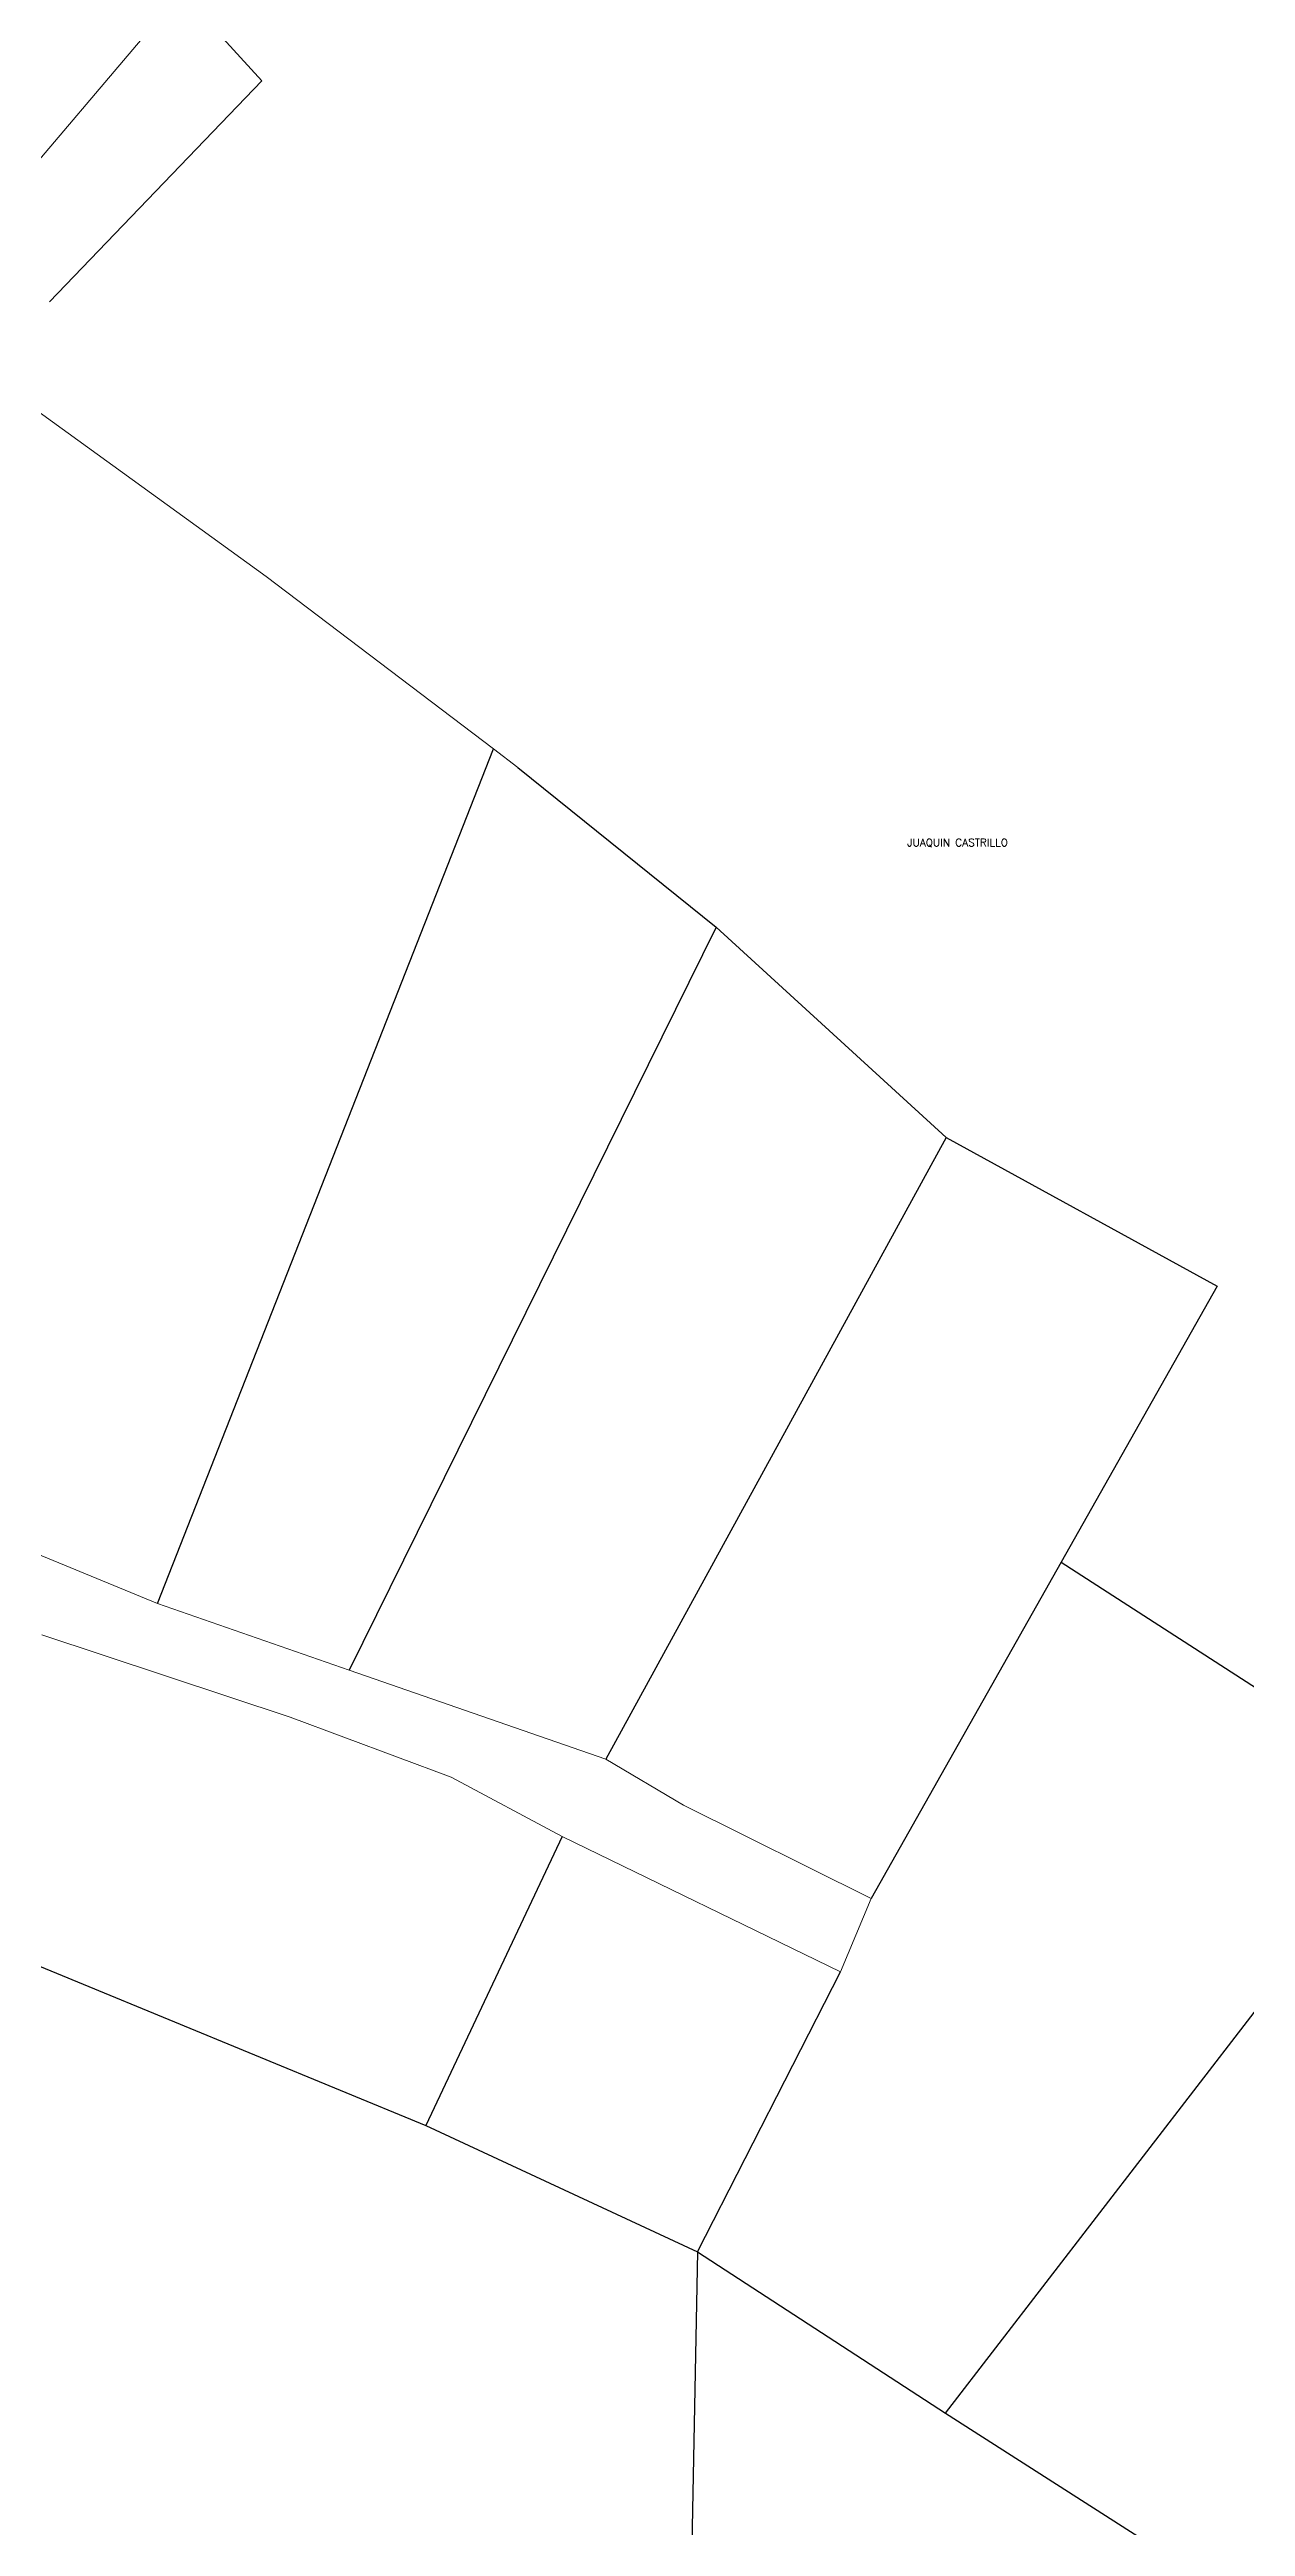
# Model space of a CAD drawing. Header units: millimetres. Extents: x 612074 to 614541, y 1316471 to 1317841.
# Drawn here: x 613576.6 to 613621.5, y 1317170.4 to 1317263.4 of the extents above; entities that cross this region are included whole.
import ezdxf

# ---------------------------------------------------------------- set-up
doc = ezdxf.new("R2010")
doc.units = ezdxf.units.MM
doc.layers.add('CAPA ROJA', color=1, linetype='Continuous')
doc.styles.add('MtXpl_Txt', font='txt_____.ttf')

msp = doc.modelspace()

# ---------------------------------------------------------------- linework, layer by layer
at = {"layer": 'CAPA ROJA', "color": 1, "linetype": 'Continuous', "lineweight": 13}
for p, q in [((613580.774, 1317264.602), (613573.213, 1317255.707)), ((613574.15, 1317251.237), (613584.733, 1317243.574)), ((613584.733, 1317243.574), (613593.26, 1317237.11)), ((613593.26, 1317237.11), (613594.177, 1317236.415)), ((613572.994, 1317208.184), (613580.651, 1317205.029)), ((613580.651, 1317205.029), (613587.851, 1317202.534)), ((613585.637, 1317200.765), (613576.314, 1317203.859)), ((613587.851, 1317202.534), (613597.483, 1317199.189)), ((613591.68, 1317198.519), (613585.637, 1317200.765)), ((613597.483, 1317199.189), (613600.393, 1317197.465)), ((613595.84, 1317196.291), (613591.68, 1317198.519)), ((613600.393, 1317197.465), (613607.437, 1317193.957)), ((613606.288, 1317191.212), (613595.84, 1317196.291)), ((613607.437, 1317193.957), (613606.288, 1317191.212))]:
    msp.add_line(p, q, dxfattribs=at)
at = {"layer": 'CAPA ROJA', "color": 1, "linetype": 'Continuous', "lineweight": -3}
for p, q in [((613582.705, 1317264.219), (613584.564, 1317262.185)), ((613576.604, 1317253.886), (613584.564, 1317262.185)), ((613580.651, 1317205.029), (613593.26, 1317237.11)), ((613594.177, 1317236.415), (613601.613, 1317230.423)), ((613601.613, 1317230.423), (613587.851, 1317202.534)), ((613601.613, 1317230.423), (613610.246, 1317222.526)), ((613610.246, 1317222.526), (613597.483, 1317199.189)), ((613610.246, 1317222.526), (613620.416, 1317216.946)), ((613620.416, 1317216.946), (613614.565, 1317206.583)), ((613614.565, 1317206.583), (613607.437, 1317193.957)), ((613614.565, 1317206.583), (613628.097, 1317197.86)), ((613610.223, 1317174.643), (613628.097, 1317197.86)), ((613595.84, 1317196.291), (613590.718, 1317185.438)), ((613573.434, 1317192.575), (613590.718, 1317185.438)), ((613600.923, 1317180.702), (613606.288, 1317191.212)), ((613590.718, 1317185.438), (613600.923, 1317180.702)), ((613600.923, 1317180.702), (613600.557, 1317162.603)), ((613600.923, 1317180.702), (613610.223, 1317174.643)), ((613610.223, 1317174.643), (613621.77, 1317167.27))]:
    msp.add_line(p, q, dxfattribs=at)

# ---------------------------------------------------------------- texts
at = {"layer": 'CAPA ROJA', "color": 1, "lineweight": 30, "style": 'MtXpl_Txt'}
msp.add_text('JUAQUIN CASTRILLO', height=0.288, dxfattribs=at).set_placement((613608.791, 1317233.451))

doc.saveas('drawing.dxf')
